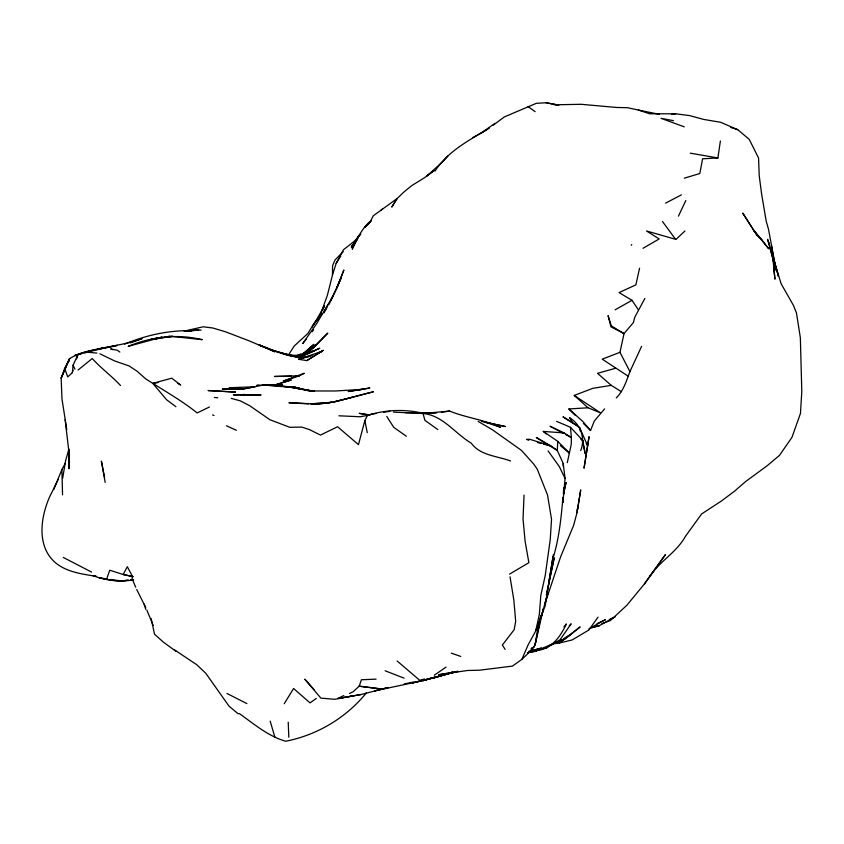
<?xml version="1.0" encoding="UTF-8"?>
<svg xmlns="http://www.w3.org/2000/svg" width="844" height="844" viewBox="0 0 844 844"><rect width="100%" height="100%" fill="white"/><g stroke="black" fill="none" stroke-linecap="round" stroke-linejoin="round"><path stroke-width="1.27" d="M68.913 450.031L68.923 468.789L68.913 450.327M562.959 497.359C561.144 518.195 558.971 539.569 552.62 559.572L552.925 557.04M563.18 466.057L563.201 463.451L557.283 450.411L557.768 441.37L543.283 431.411L564.151 432.93L571.377 437.582L571.251 444.355L567.284 462.681M320.752 313.557L327.388 295.263L330.109 284.512L332.483 274.901L332.557 265.681L335.057 259.941L343.213 251.649M524.05 495.111L523.037 518.976L525.116 541.321L528.882 562.674L509.512 574.142M563.191 497.527L562.916 502.57L565.079 478.495L563.201 463.451M563.391 493.74L563.729 487.431M83.989 353.13L103.981 347.96L97.777 349.11L117.379 345.375C101.491 349.574 83.872 349.806 69.619 358.605L64.661 368.311L67.742 376.93L72.331 372.689L73.101 365.199L77.743 355.081L76.582 358.858M684.305 178.179L699.824 173.516L702.598 158.799L717.906 157.955L720.386 141.001M549.961 575.102L553.421 554.54M552.904 557.24L545.266 605.549L535.55 631.291L528.049 645.016L521.898 659.354L512.435 666.106L479.497 670.21L467.428 670.495L438.743 674.704L447.383 673.196M577.011 512.698L580.672 490.111L577.011 512.698L573.635 525.327L560.595 556.892L545.815 601.107M62.646 478.4L65.547 460.866L68.913 449.008M537.723 629.445L535.043 645.016L531.741 649.912L521.898 659.354M552.62 559.572L552.852 558.274M549.064 580.187L549.528 577.665M68.955 361.401L69.619 358.605L61.158 378.196L61.971 398.948L66.771 429.554M580.725 450.548C585.536 438.258 580.83 424.5 569.51 417.664L572.295 421.979M541.025 615.487L535.043 645.016L543.42 608.577L541.331 616.531L543.399 609.168M616.257 397.946C623.516 390.772 626.417 380.887 629.93 371.603L619.971 352.328L624.032 333.602L633.443 322.492L634.709 317.365L644.869 298.428M535.708 630.858L539.358 614.358L540.835 595.336L545.213 575.587L550.214 539.833L551.543 519.366L547.513 494.995L537.248 469.158L533.735 464.094L521.571 450.464L492.263 429.67L478.179 421.43M639.573 268.181L635.87 284.871L619.095 292.594L631.998 300.327L638.444 309.917M537.944 628.147L540.888 615.455M422.738 413.222C404.561 408.918 385.328 409.751 367.509 415.375L364.861 420.523L358.468 444.651L337.579 426.737L320.488 435.071L309.685 429.723L301.941 427.096L289.766 427.296L269.901 419.732L249.803 405.774L240.276 400.837L231.267 398.389M546.617 594.197L554.213 557.8L546.342 594.967M544.781 604.251L547.893 593.195L544.791 603.84M72.331 372.689L73.101 370.178M332.483 274.901L336.155 263.423L343.424 249.771L357.803 238.567L351.304 247.186L357.075 239.527M543.81 607.332L545.013 603.597M53.71 489.615L61.897 469.58L65.22 463.377M577.022 510.029L577.866 507.571M106.703 578.868L109.731 570.227L123.203 574.5L133.257 576.674M64.661 368.311L61.158 378.196L69.43 358.89M537.85 629.888L539.2 626.185M336.608 288.669L343.877 270.027L336.861 287.931L341.05 278.235L330.69 300.538L333.116 295.79L316.479 323.906L302.732 343.54L306.53 338.898M583.331 423.35L590.547 430.535L594.292 421.029L604.589 408.907M629.93 371.603L641.577 346.378M312.196 327.124L324.529 305.876L322.461 310.349M434.966 171.163C447.552 151.435 469.57 139.882 489.256 128.256M678.46 216.106L685.803 200.555M336.292 289.492L328.949 304.547M58.405 479.044L49.353 497.443C40.639 517.72 36.587 545.973 54.976 562.294C66.349 572.169 81.963 573.983 96.269 576.357L93.03 575.724C105.743 580.324 119.816 582.402 133.152 579.881M327.947 305.043L324.834 310.56M324.001 312.892L326.902 307.786M284.259 703.706L293.585 688.493L310.001 702.883L316.289 698.452M396.944 198.678L391.753 207.086L397.091 198.54L404.255 191.725L411.64 185.691L424.627 177.641L433.004 171.321M313.251 324.761L321.575 314.242L313.251 324.761L307.881 333.443L294.176 346.082L288.68 354.638M336.155 263.423L340.797 256.017M312.174 331.766L313.557 329.73M534.874 650.492C550.689 650.576 560.353 636.935 566.345 623.927L563.95 626.902M644.405 583.953L665.452 554.582L644.405 583.953L626.892 605.211L610.455 620.488L601.909 623.674M589.038 629.719L598.027 617.154M313.778 323.948L316.067 320.952M649.606 576.652C659.533 561.302 676.445 552.598 685.412 536.383L701.638 513.943L721.557 500.914L735.673 490.322M548.769 645.723L547.176 647.696L537.343 649.732M355.799 241.743L351.663 246.733L357.993 236.584L360.683 233.883M366.359 692.871C346.209 717.801 317.122 735.113 285.673 741.232C267.981 736.137 254.065 724.015 239.348 713.602L237.924 713.602L228.998 706.133L205.852 673.364L196.747 664.713L174.254 649.69M447.9 156.024L443.385 161.067L427.043 175.9L434.196 170.467M631.185 245.245L631.776 244.612M360.673 234.347L357.983 237.175L352.212 249.191C357.212 238.831 362.065 227.69 371.318 220.495M493.223 125.176L504.395 116.905L536.404 103.295L546.163 102.768L558.855 105.057M569.32 625.71L571.145 623.821L560.047 639.741L550.172 645.533L566.071 638.096L580.134 626.934L559.298 643.065L554.962 643.539L559.287 641.06M370.832 221.434L364.703 227.595L370.337 221.497L373.322 215.769L397.091 198.54M314.96 346.451L327.81 333.116L307.807 352.94L316.3 344.858L301.751 355.271M675.938 239.443L684.98 230.971M298.892 355.493L300.464 354.058L298.396 355.662M381.034 210.209L382.775 208.626M301.551 355.176L313.957 344.31L301.667 355.155M736.221 489.699L745.685 481.502L766.996 465.888L779.487 455.37L791.936 437.403L800.46 413.423L801.8 391.553L800.355 337.737L796.462 312.924L793.529 305.549L781.217 283.932L772.65 256.386M78.07 370.031L92.27 358.521C100.942 368.269 111.577 375.865 120.502 385.486M446.054 667.108L434.333 675.189M472.534 137.751L481.238 132.993L494.964 123.361M302.753 354.733L310.993 349.342M306.836 360.578L323.231 350.365L306.836 360.578L298.755 359.333L322.049 351.283L317.734 353.478M530.781 649.057L534.009 647.074L531.667 648.108M588.722 630.088L572.148 639.963L559.298 643.065L570.111 634.878L564.699 637.969M481.238 132.993L486.366 129.987M643.033 248.273L659.185 238.947L646.515 230.961L675.58 239.316L662.466 221.497M299.388 355.651L314.073 347.317M615.097 309.822L631.998 300.327M590.452 627.862L605.475 619.665L597.119 623.6M300.496 375.285L304.262 373.27L283.13 381.119L299.557 375.791L274.5 376.466L291.507 376.224M665.631 203.119L681.34 194.901M554.962 643.539L566.071 638.096L548.874 645.945M454.505 672.13L422.918 680.654L374.704 690.877L388.388 687.459L361.084 694.517L337.79 698.505L343.772 695.583M209.46 406.977L197.179 412.948C183.57 401.997 168.515 393.315 153.872 383.988M609.379 619.507L615.086 616.88L599.156 625.773L589.101 628.58M349.448 693.473L353.003 691.848L359.175 686.193L361.422 679.747L376.076 679.146M528.302 652.539L536.067 651.157L553.928 643.191M307.944 353.414L319.771 348.224L301.445 356.463L314.253 350.904L296.529 355.725M619.971 352.328L602.215 359.154L628.189 376.181M574.236 395.425L600.654 412.948L588.036 407.768L574.236 395.425L592.72 388.356L611.246 385.339L621.353 391.679M130.271 342.938L142.003 338.623C120.259 346.652 96.511 347.042 74.852 355.461L81.615 353.731M124.669 344.141C145.875 335.173 168.505 330.31 191.546 330.626L185.11 331.291M451.74 672.351L433.626 677.985L453.122 672.067L422.918 680.654L457.902 671.318M615.645 368.237L597.52 373.333L611.246 385.339M529.156 651.462L541.553 648.044L528.956 651.399M424.426 679.009L419.742 680.275L397.123 661.01M298.755 359.333L309.653 356.421M184.066 331.164L203.172 326.786L212.772 327.989L225.548 331.808L248.484 340.575L274.849 351.769M353.33 396.965L333.148 402.187L373.449 391.806C353.151 396.321 333.116 404.244 312.08 403.981M432.729 677.816L434.787 677.289L412.642 682.891M412.442 682.954L431.706 678.08M297.879 355.746L303.017 354.659M404.213 683.946L413.666 681.984M367.509 415.375L360.282 416.757L338.887 415.797M455.749 671.792L457.743 671.413M593.374 626.86L599.156 625.773L592.752 626.86M353.984 695.751L334.773 699.307L320.878 698.125L304.8 679.188L313.979 689.485M527.458 652.676L536.067 651.157M449.852 672.763L452.331 672.33M454.8 671.898L457.269 671.465M337.79 698.505L361.084 694.517M312.069 355.535C293.976 361.179 276.378 350.798 259.551 345.238L266.778 348.15M370.991 414.288L376.013 413.486M383.556 412.294L389.833 411.302M168.884 336.081L202.243 339.668C177.282 333.665 151.825 336.534 128.204 346.356L162.059 337.146L151.371 339.372L154.441 339.014M157.997 382.564L152.806 383.376L145.695 378.893L137.203 371.318L129.206 365.99L114.499 360.884L99.898 353.794M355.862 390.371L369.904 387.997L348.161 391.521L362.772 389.327L335.427 390.983L308.071 390.972M441.391 412.283L449.599 411.07C466.025 417.748 484.192 419.711 500.45 427.286L486.861 422.686M188.486 331.217L198.709 329.73L184.752 331.048L201.104 330.036M293.058 355.83L303.101 354.385M671.887 114.33L675.622 113.813L689.59 115.586L703.506 119.384L720.576 122.275L737.772 129.691L749.24 139.365L758.566 158.06L759.22 175.7L761.594 193.909L766.183 221.096L768.504 229.241L776.185 270.386L771.289 249.075L775.414 267.706M327.514 402.904L330.901 402.472M331.882 402.345L317.914 404.118L288.922 402.715L308.482 403.843M124.374 580.588L128.077 580.187M130.556 579.923L133.025 579.649M124.553 580.609L128.393 580.218M130.947 579.955L133.51 579.691M305.686 357.086L298.702 357.772L271.156 349.817M393.494 412.115L423.023 413.497L449.599 411.07M155.465 338.898L157.955 338.708M311.046 403.822L331.85 402.282M302.996 357.234L305.56 357.054M279.849 386.425L295.928 387.248L263.433 385.033L243.04 388.989L222.436 389.105L243.04 388.989L255.204 386.763L229.157 387.744L239.517 387.818M575.207 415.259L568.898 408.971L588.036 407.768M184.752 331.048L191.546 330.626M311.025 403.843L322.44 403.2M296.107 375.981L299.557 375.791M437.772 429.564L424.912 420.323L423.023 413.497L436.591 412.769M259.319 385.328L256.808 385.36L282.466 384.6L263.085 385.275M405.331 412.695L436.453 412.642M675.622 113.813L649.616 113.771L638.423 110.058L627.451 107.694L616.742 107.473L581.052 104.297L556.238 104.772L546.163 102.768M86.7 352.138L96.86 353.098M263.433 385.033L286.77 386.584L308.587 390.329L290.114 387.132L299.704 388.187L281.506 386.204M553.632 104.624L557.441 104.909M214.344 397.471L217.773 397.798M305.581 356.812L284.048 354.047L291.602 355.767M289.724 355.377L292.214 355.714M106.893 578.942L99.254 577.887L112.347 580.356L123.435 581.242L110.701 579.48M423.023 413.497C442.9 415.322 455.064 433.605 471.247 443.163C480.405 455.728 497.148 455.887 510.546 461.003M309.242 390.698L312.966 391.236M309.379 390.719L313.251 391.278M369.619 414.942L359.185 413.338L370.073 415.132M314.485 391.205L292.646 387.449L305.517 390.15M690.297 153.175L717.906 157.955M673.501 120.681L661.01 118.329L684.231 126.832M638.423 110.058L659.459 114.351M484.234 422.095L505.493 426.547L481.323 421.314M132.677 576.547L123.203 574.5L127.317 566.714L132.023 575.587L132.223 579.1L135.705 587.192M537.375 442.488L541.057 443.427M543.504 444.049L550.858 445.917L557.283 450.411L536.299 437.519L550.858 445.917L529.768 439.281L526.593 439.386L528.798 440.304M291.792 355.598L274.627 351.167L259.551 345.238M730.809 127.465L737.772 129.691M113.033 349.754L110.68 348.92L117.305 350.26L119.859 352.043M451.266 653.129L460.761 656.442M385.117 670.78L404.076 678.154M212.604 414.931L214.007 415.491M556.629 421.367L570.491 427.307L582.793 440.473L585.177 453.597L581.991 438.722M258.96 344.679L274.595 351.663M226.445 425.809L236.425 430.292M246.859 703.59L226.93 693.441M564.151 432.93L550.066 426.252L563.528 433.405M91.553 572.063L63.247 557.43M565.775 434.607L571.377 437.582L570.491 427.307M177.504 383.26L180.637 385.022L171.743 378.186L152.806 383.376L166.563 399.739L175.9 406.681M576.842 425.26L562.98 416.82L579.606 427.56L587.614 445.685L584.037 468.198L589.07 436.633L587.614 445.685L586.221 443.533M176.227 651.484L163.472 642.231L154.536 634.192L151.139 618.483M406.312 436.253L393.705 427.286L386.774 416.461M528.091 106.587L535.138 111.651M580.704 438.954L582.793 440.473M543.283 431.411L546.3 433.911M560.384 445.6L569.436 453.122L557.768 441.37M568.898 408.971L582.845 421.483L590.547 430.535M757.1 235.37L761.974 240.044L768.684 248.737L753.481 230.043L742.72 213.068L757.1 235.37L753.481 230.043L761.974 240.044M548.104 450.949L559.224 466.437L565.079 478.495M505.113 649.374L502.37 645.027L514.175 629.677L515.684 621.321L513.827 599.926L510.05 576.874M145.812 607.691L136.707 589.513M73.101 365.199L74.905 369.134M146.856 610.085L153.197 625.404M270.175 721.135L274.87 737.107M144.25 604.104L145.674 609.294M772.629 255.067L778.484 276.368L774.222 261.176L771.395 245.277M579.606 427.56L580.408 431.273M364.861 420.523L367.267 432.666M104.572 477.377L101.385 461.088L105.173 482.378M65.125 419.647L68.934 452.078M773.188 261.113L772.566 254.656L774.919 279.185L773.558 264.984M288.226 722.2L288.827 737.255M61.897 469.58L62.551 494.837M565.986 482.673L563.507 494.278L565.986 482.673M151.899 339.161L172.44 336.366L151.899 339.161M291.117 380.022L274.384 385.128L291.117 380.022M241.764 394.644L240.804 394.76L261.091 394.918L233.345 394.865L244.813 394.549L241.764 394.644M235.392 392.07L208.257 390.561L235.392 392.07M382.775 689.147L359.175 686.193L382.775 689.147M624.032 333.602L610.961 326.818L608.06 315.624L611.372 325.953L624.032 333.602M768.779 242.407L767.534 239.274L773.663 261.651L768.779 242.407"/></g></svg>
